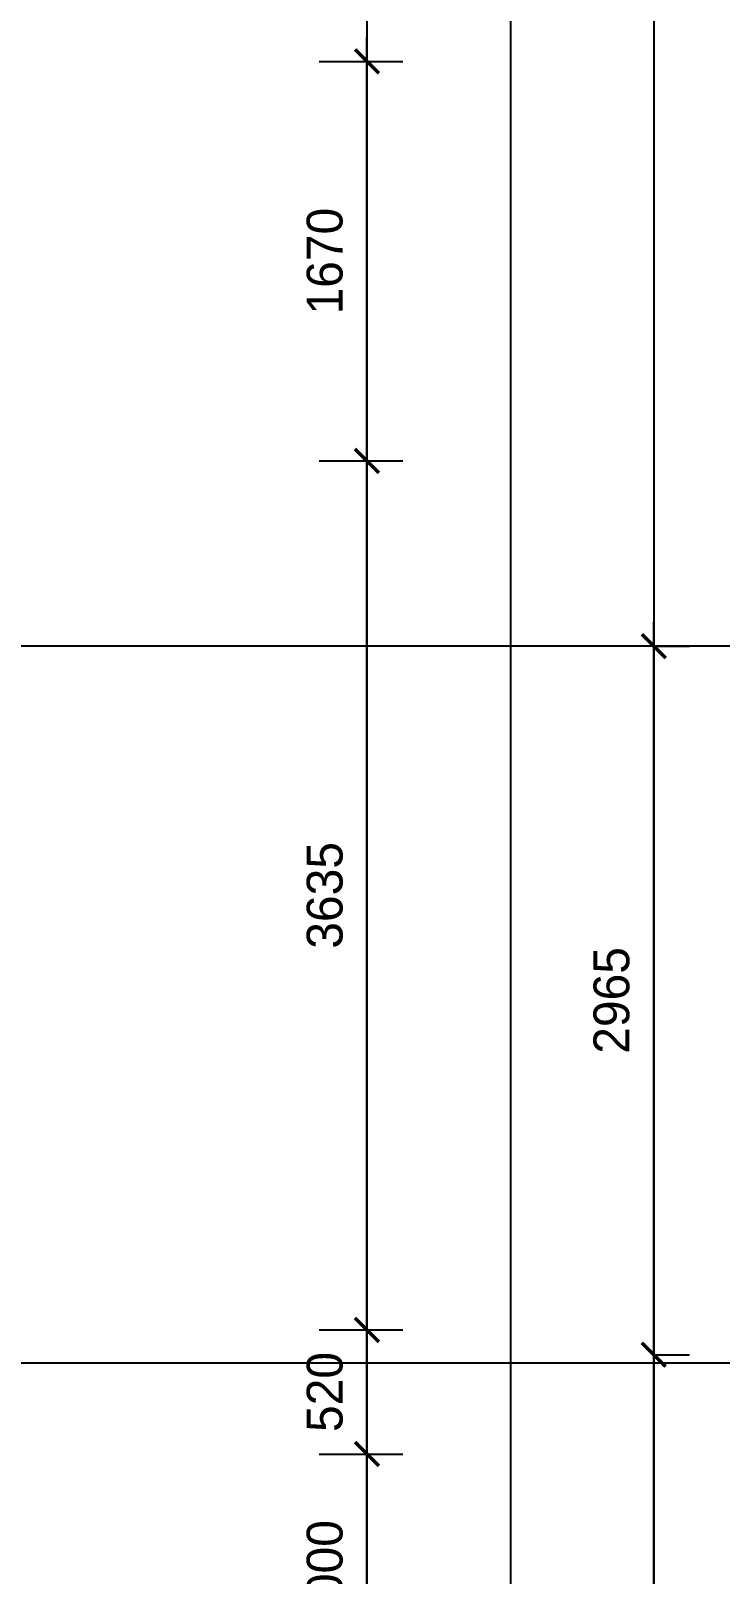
# Model space of a CAD drawing. Header units: millimetres. Extents: x 173236 to 801264, y -94969 to 615039.
# Drawn here: x 653393 to 656277, y 167681 to 174135 of the extents above; entities that cross this region are included whole.
import ezdxf

# ---------------------------------------------------------------- set-up
doc = ezdxf.new("R2010")
doc.units = ezdxf.units.MM
doc.header["$MEASUREMENT"] = 0
doc.header["$PDMODE"] = 2
doc.layers.add('00-Def-points', color=7, linetype='Continuous', plot=False)
doc.layers.add('VOX-A-ANNO-DIMS', color=160, linetype='Continuous')
doc.layers.add('VOX-A-ANNO-GRID-LINE', color=254, linetype='Continuous')
doc.styles.add('1.5 mm Rotis Annotative', font='', dxfattribs={"height": 1.5})
doc.styles.get('1.5 mm Rotis Annotative').set_extended_font_data('Rotis Sans Serif')
doc.dimstyles.new('1.5 mm Rotis Annotative', dxfattribs={"dimtxt": 1.5, "dimasz": 1, "dimexe": 1.5, "dimexo": 0, "dimgap": 1, "dimtad": 1, "dimdec": 0, "dimrnd": 5, "dimzin": 0, "dimdsep": 46, "dimtxsty": '1.5 mm Rotis Annotative', "dimblk": 'ARCHTICK', "dimcen": 0.09, "dimdle": 1, "dimadec": 0, "dimazin": 0, "dimtfac": 1, "dimtdec": 0, "dimtofl": 0, "dimtmove": 1, "dimatfit": 3, "dimfxl": 2, "dimfxlon": 1, "dimtolj": 1, "dimtzin": 0, "dimarcsym": 0})

# ---------------------------------------------------------------- blocks, each defined once
blk = doc.blocks.new('dd')
at = {"layer": 'VOX-A-ANNO-GRID-LINE', "transparency": 33554610}
for p, q in [((725773.9, 159771.3), (698032.9, 159771.3)), ((725680.4, 156772.6), (697939.5, 156772.6))]:
    blk.add_line(p, q, dxfattribs=at)
blk = doc.blocks.new('_ArchTick')
at = {"color": 0, "linetype": 'ByBlock', "const_width": 0.15}
blk.add_lwpolyline([(-0.5, -0.5), (0.5, 0.5)], dxfattribs=at)
blk = doc.blocks.new('*D486')
at = {"layer": 'Defpoints', "color": 0, "transparency": 16777216}
for p in [(655999.6, 168598.6), (655999.6, 168598.6), (655999.6, 164366)]:
    blk.add_point(p, dxfattribs=at)
at = {"layer": 'VOX-A-ANNO-DIMS', "color": 0, "lineweight": -2, "transparency": 16777216}
for p, q in [((655999.6, 164266), (655999.6, 168698.6)), ((655999.6, 168598.6), (656149.6, 168598.6)), ((655999.6, 164366), (656149.6, 164366))]:
    blk.add_line(p, q, dxfattribs=at)
at = {"layer": 'VOX-A-ANNO-DIMS', "color": 0, "lineweight": -2, "transparency": 16777216, "xscale": 100, "yscale": 100, "zscale": 100}
for p, rotation in [((655999.6, 168598.6), 90), ((655999.6, 164366), 270)]:
    blk.add_blockref('_ArchTick', p, dxfattribs=dict(at, rotation=rotation))
at = {"layer": 'VOX-A-ANNO-DIMS', "color": 0, "transparency": 16777216, "insert": (655823.4, 166482.3), "char_height": 150, "attachment_point": 5, "rotation": 90, "style": '1.5 mm Rotis Annotative'}
blk.add_mtext('\\A1;4235', dxfattribs=at)
blk = doc.blocks.new('*D487')
at = {"layer": 'Defpoints', "color": 0, "transparency": 16777216}
for p in [(655999.6, 171561.3), (655999.6, 171561.3), (655999.6, 168598.6)]:
    blk.add_point(p, dxfattribs=at)
at = {"layer": 'VOX-A-ANNO-DIMS', "color": 0, "lineweight": -2, "transparency": 16777216}
for p, q in [((655999.6, 168498.6), (655999.6, 171661.3)), ((655999.6, 171561.3), (656149.6, 171561.3)), ((655999.6, 168598.6), (656149.6, 168598.6))]:
    blk.add_line(p, q, dxfattribs=at)
at = {"layer": 'VOX-A-ANNO-DIMS', "color": 0, "lineweight": -2, "transparency": 16777216, "xscale": 100, "yscale": 100, "zscale": 100}
for p, rotation in [((655999.6, 171561.3), 90), ((655999.6, 168598.6), 270)]:
    blk.add_blockref('_ArchTick', p, dxfattribs=dict(at, rotation=rotation))
at = {"layer": 'VOX-A-ANNO-DIMS', "color": 0, "transparency": 16777216, "insert": (655823.4, 170080), "char_height": 150, "attachment_point": 5, "rotation": 90, "style": '1.5 mm Rotis Annotative'}
blk.add_mtext('\\A1;2965', dxfattribs=at)
blk = doc.blocks.new('*D437')
at = {"layer": 'Defpoints', "color": 0, "transparency": 16777216}
for p in [(654373.1, 174013.7), (654373.1, 159645.6), (657199.6, 159645.6)]:
    blk.add_point(p, dxfattribs=at)
at = {"layer": 'VOX-A-ANNO-DIMS', "color": 0, "lineweight": -2, "transparency": 16777216}
for p, q in [((657199.6, 174113.7), (657199.6, 159545.6)), ((656999.6, 174013.7), (657349.6, 174013.7)), ((656999.6, 159645.6), (657349.6, 159645.6))]:
    blk.add_line(p, q, dxfattribs=at)
at = {"layer": 'VOX-A-ANNO-DIMS', "color": 0, "lineweight": -2, "transparency": 16777216, "xscale": 100, "yscale": 100, "zscale": 100}
for p, rotation in [((657199.6, 174013.7), 90), ((657199.6, 159645.6), 270)]:
    blk.add_blockref('_ArchTick', p, dxfattribs=dict(at, rotation=rotation))
at = {"layer": 'VOX-A-ANNO-DIMS', "color": 0, "transparency": 16777216, "insert": (657023.4, 166829.7), "char_height": 150, "attachment_point": 5, "rotation": 90, "style": '1.5 mm Rotis Annotative'}
blk.add_mtext('\\A1;14370', dxfattribs=at)
blk = doc.blocks.new('*D468')
at = {"layer": 'Defpoints', "color": 0, "transparency": 16777216}
for p in [(652977.3, 168182.9), (654799.6, 168182.9), (652629.1, 167184.7)]:
    blk.add_point(p, dxfattribs=at)
at = {"layer": 'VOX-A-ANNO-DIMS', "color": 0, "lineweight": -2, "transparency": 16777216}
for p, q in [((654799.6, 167084.7), (654799.6, 168282.9)), ((654599.6, 168182.9), (654949.6, 168182.9)), ((654599.6, 167184.7), (654949.6, 167184.7))]:
    blk.add_line(p, q, dxfattribs=at)
at = {"layer": 'VOX-A-ANNO-DIMS', "color": 0, "lineweight": -2, "transparency": 16777216, "xscale": 100, "yscale": 100, "zscale": 100}
for p, rotation in [((654799.6, 168182.9), 90), ((654799.6, 167184.7), 270)]:
    blk.add_blockref('_ArchTick', p, dxfattribs=dict(at, rotation=rotation))
at = {"layer": 'VOX-A-ANNO-DIMS', "color": 0, "transparency": 16777216, "insert": (654623.4, 167683.8), "char_height": 150, "attachment_point": 5, "rotation": 90, "style": '1.5 mm Rotis Annotative'}
blk.add_mtext('\\A1;1000', dxfattribs=at)
blk = doc.blocks.new('*D469')
at = {"layer": 'Defpoints', "color": 0, "transparency": 16777216}
for p in [(653158.5, 168702.2), (654799.6, 168702.2), (652977.3, 168182.9)]:
    blk.add_point(p, dxfattribs=at)
at = {"layer": 'VOX-A-ANNO-DIMS', "color": 0, "lineweight": -2, "transparency": 16777216}
for p, q in [((654799.6, 168082.9), (654799.6, 168802.2)), ((654599.6, 168702.2), (654949.6, 168702.2)), ((654599.6, 168182.9), (654949.6, 168182.9))]:
    blk.add_line(p, q, dxfattribs=at)
at = {"layer": 'VOX-A-ANNO-DIMS', "color": 0, "lineweight": -2, "transparency": 16777216, "xscale": 100, "yscale": 100, "zscale": 100}
for p, rotation in [((654799.6, 168702.2), 90), ((654799.6, 168182.9), 270)]:
    blk.add_blockref('_ArchTick', p, dxfattribs=dict(at, rotation=rotation))
at = {"layer": 'VOX-A-ANNO-DIMS', "color": 0, "transparency": 16777216, "insert": (654623.4, 168442.6), "char_height": 150, "attachment_point": 5, "rotation": 90, "style": '1.5 mm Rotis Annotative'}
blk.add_mtext('\\A1;520', dxfattribs=at)
blk = doc.blocks.new('*D470')
at = {"layer": 'Defpoints', "color": 0, "transparency": 16777216}
for p in [(644099.8, 172336.3), (654799.6, 172336.3), (653158.5, 168702.2)]:
    blk.add_point(p, dxfattribs=at)
at = {"layer": 'VOX-A-ANNO-DIMS', "color": 0, "lineweight": -2, "transparency": 16777216}
for p, q in [((654799.6, 168602.2), (654799.6, 172436.3)), ((654599.6, 172336.3), (654949.6, 172336.3)), ((654599.6, 168702.2), (654949.6, 168702.2))]:
    blk.add_line(p, q, dxfattribs=at)
at = {"layer": 'VOX-A-ANNO-DIMS', "color": 0, "lineweight": -2, "transparency": 16777216, "xscale": 100, "yscale": 100, "zscale": 100}
for p, rotation in [((654799.6, 172336.3), 90), ((654799.6, 168702.2), 270)]:
    blk.add_blockref('_ArchTick', p, dxfattribs=dict(at, rotation=rotation))
at = {"layer": 'VOX-A-ANNO-DIMS', "color": 0, "transparency": 16777216, "insert": (654623.4, 170519.3), "char_height": 150, "attachment_point": 5, "rotation": 90, "style": '1.5 mm Rotis Annotative'}
blk.add_mtext('\\A1;3635', dxfattribs=at)
blk = doc.blocks.new('*D471')
at = {"layer": 'Defpoints', "color": 0, "transparency": 16777216}
for p in [(640411.2, 174006.8), (654799.6, 174006.8), (644099.8, 172336.3)]:
    blk.add_point(p, dxfattribs=at)
at = {"layer": 'VOX-A-ANNO-DIMS', "color": 0, "lineweight": -2, "transparency": 16777216}
for p, q in [((654799.6, 172236.3), (654799.6, 174106.8)), ((654599.6, 174006.8), (654949.6, 174006.8)), ((654599.6, 172336.3), (654949.6, 172336.3))]:
    blk.add_line(p, q, dxfattribs=at)
at = {"layer": 'VOX-A-ANNO-DIMS', "color": 0, "lineweight": -2, "transparency": 16777216, "xscale": 100, "yscale": 100, "zscale": 100}
for p, rotation in [((654799.6, 174006.8), 90), ((654799.6, 172336.3), 270)]:
    blk.add_blockref('_ArchTick', p, dxfattribs=dict(at, rotation=rotation))
at = {"layer": 'VOX-A-ANNO-DIMS', "color": 0, "transparency": 16777216, "insert": (654623.4, 173171.6), "char_height": 150, "attachment_point": 5, "rotation": 90, "style": '1.5 mm Rotis Annotative'}
blk.add_mtext('\\A1;1670', dxfattribs=at)
blk = doc.blocks.new('DIM')
at = {"layer": '00-Def-points'}
for points in [[(633274.5, 176189.1), (655999.6, 176189.1), (655999.6, 157064.9), (633274.5, 157064.9)], [(633874.5, 175589.1), (655399.6, 175589.1), (655399.6, 157664.9), (633874.5, 157664.9)], [(634474.5, 174989.1), (654799.6, 174989.1), (654799.6, 158264.9), (634474.5, 158264.9)]]:
    blk.add_lwpolyline(points, close=True, dxfattribs=at)
at = {"layer": 'VOX-A-ANNO-DIMS'}
for base, p1, p2, picture, middle in [((654799.6074, 174006.7701), (644099.7694, 172336.3418), (640411.1866, 174006.7701), '*D471', (654623.4118, 173171.556)), ((654799.6, 172336.3), (653158.5, 168702.2), (644099.8, 172336.3), '*D470', (654623.4, 170519.3)), ((655999.6, 171561.3), (655999.6, 168598.6), (655999.6, 171561.3), '*D487', (655823.4, 170080)), ((654799.6, 168702.2), (652977.3, 168182.9), (653158.5, 168702.2), '*D469', (654623.4, 168442.6)), ((655999.6, 168598.6), (655999.6, 164366), (655999.6, 168598.6), '*D486', (655823.4, 166482.3)), ((654799.6, 168182.9), (652629.1, 167184.7), (652977.3, 168182.9), '*D468', (654623.4, 167683.8))]:
    dim = blk.add_linear_dim(base=base, p1=p1, p2=p2, angle=270, dimstyle='1.5 mm Rotis Annotative', dxfattribs=at)
    dim.commit()
    dim.dimension.update_dxf_attribs({"geometry": picture, "text_midpoint": middle})
dim = blk.add_aligned_dim(p1=(654373.1, 174013.7), p2=(654373.1, 159645.6), distance=2826.5, dimstyle='1.5 mm Rotis Annotative', dxfattribs=at)
dim.commit()
dim.dimension.update_dxf_attribs({"geometry": '*D437', "text_midpoint": (657023.4, 166829.7)})

msp = doc.modelspace()

# ---------------------------------------------------------------- block references
msp.add_blockref('DIM', (0, 0))
at = {"layer": 'VOX-A-ANNO-GRID-LINE'}
msp.add_blockref('dd', (-67950.9, 11790), dxfattribs=at)

doc.saveas('drawing.dxf')
